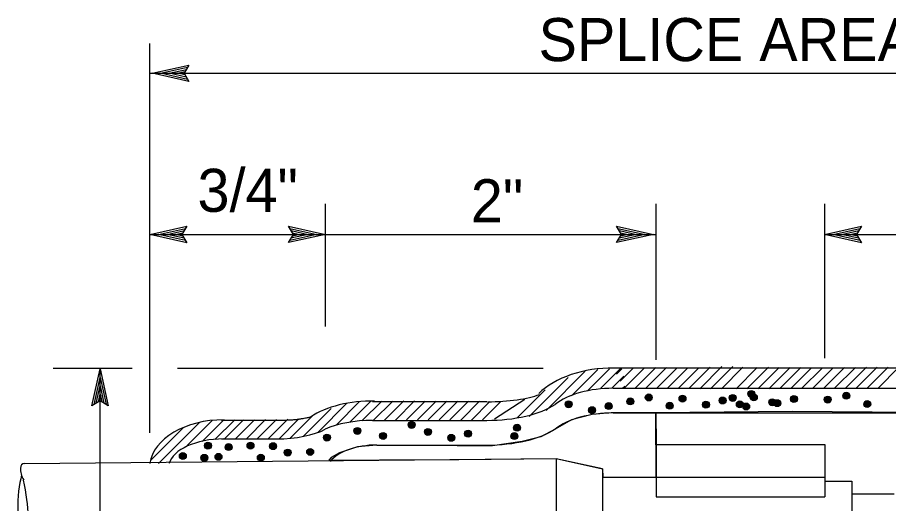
# Model space of a CAD drawing. Extents: x -893 to 867, y -474 to 712.
# Drawn here: x 69.2 to 210.9, y 512.3 to 591.3 of the extents above; entities that cross this region are included whole.
import ezdxf

# ---------------------------------------------------------------- set-up
doc = ezdxf.new("R2010")
doc.units = 0
for name, color, linetype in [('56 Stage 3 Anno', 7, 'Continuous'), ('57 Undefined', 7, 'Continuous'), ('59 Sndwall Anno', 7, 'Continuous'), ('60 Nongeo Data', 7, 'Continuous')]:
    doc.layers.add(name, color=color, linetype=linetype)

msp = doc.modelspace()

# ---------------------------------------------------------------- linework, layer by layer
at = {"layer": '56 Stage 3 Anno'}
for p, q in [((90.78, 523.85), (90.78, 587.08)), ((91.12, 582.25), (97.12, 583.58)), ((92.51, 582.25), (96.88, 583.22)), ((93.88, 582.25), (96.71, 582.87)), ((95.26, 582.25), (96.47, 582.51)), ((97.12, 583.58), (96.32, 582.25)), ((97.12, 583.58), (97.12, 583.58)), ((90.78, 582.25), (281.62, 582.25)), ((97.12, 580.91), (91.12, 582.25)), ((91.12, 582.25), (91.12, 582.25)), ((96.9, 581.26), (92.5, 582.25)), ((96.67, 581.62), (93.88, 582.25)), ((96.49, 581.97), (95.26, 582.25)), ((96.32, 582.25), (97.12, 580.91)), ((97.12, 580.91), (97.12, 580.91)), ((119.3, 541.08), (119.3, 561.06)), ((173.11, 535.71), (173.11, 561.06)), ((200.54, 535.94), (200.54, 561.06)), ((90.78, 556.06), (96.78, 557.39)), ((92.18, 556.06), (96.55, 557.03)), ((96.78, 557.39), (95.98, 556.06)), ((96.78, 557.39), (96.78, 557.39)), ((114.1, 556.06), (113.3, 557.4)), ((113.3, 557.4), (113.3, 557.4)), ((113.3, 557.4), (119.3, 556.06)), ((113.51, 557.04), (117.92, 556.06)), ((167.47, 556.06), (166.67, 557.4)), ((166.67, 557.4), (166.67, 557.4)), ((166.67, 557.4), (172.67, 556.06)), ((166.88, 557.04), (171.29, 556.06)), ((200.47, 556.06), (206.47, 557.39)), ((201.86, 556.06), (206.24, 557.03)), ((206.47, 557.39), (205.67, 556.06)), ((206.47, 557.39), (206.47, 557.39)), ((90.78, 556.06), (119.3, 556.06)), ((96.78, 554.72), (90.78, 556.06)), ((90.78, 556.06), (90.78, 556.06)), ((96.57, 555.07), (92.16, 556.06)), ((93.55, 556.06), (96.37, 556.68)), ((96.33, 555.43), (93.55, 556.06)), ((94.93, 556.05), (96.14, 556.32)), ((96.16, 555.78), (94.93, 556.05)), ((95.98, 556.06), (96.78, 554.72)), ((119.3, 556.06), (113.3, 554.73)), ((113.3, 554.73), (114.1, 556.06)), ((117.9, 556.05), (113.53, 555.09)), ((116.53, 556.06), (113.71, 555.43)), ((113.75, 556.68), (116.53, 556.06)), ((113.92, 556.34), (115.15, 556.06)), ((115.15, 556.06), (113.94, 555.79)), ((119.3, 556.06), (173.11, 556.06)), ((119.3, 556.06), (119.3, 556.06)), ((172.67, 556.06), (166.67, 554.73)), ((166.67, 554.73), (167.47, 556.06)), ((171.28, 556.05), (166.9, 555.09)), ((169.91, 556.06), (167.08, 555.43)), ((167.12, 556.68), (169.91, 556.06)), ((167.29, 556.34), (168.52, 556.06)), ((168.52, 556.06), (167.32, 555.79)), ((172.67, 556.06), (172.67, 556.06)), ((206.47, 554.72), (200.47, 556.06)), ((200.47, 556.06), (200.47, 556.06)), ((200.54, 556.06), (252.22, 556.06)), ((206.25, 555.07), (201.85, 556.06)), ((203.23, 556.06), (206.06, 556.68)), ((206.02, 555.43), (203.23, 556.06)), ((204.61, 556.05), (205.82, 556.32)), ((205.84, 555.78), (204.61, 556.05)), ((205.67, 556.06), (206.47, 554.72)), ((96.78, 554.72), (96.78, 554.72)), ((113.3, 554.73), (113.3, 554.73)), ((166.67, 554.73), (166.67, 554.73)), ((206.47, 554.72), (206.47, 554.72)), ((75.05, 534.35), (87.89, 534.35)), ((81.33, 528.22), (82.67, 534.22)), ((82.67, 413.67), (82.67, 534.35)), ((82.67, 534.22), (82.67, 534.22)), ((82.67, 534.22), (84, 528.22)), ((95.25, 534.35), (154.73, 534.35)), ((81.68, 528.44), (82.67, 532.84)), ((82.67, 532.83), (83.64, 528.46)), ((82.04, 528.67), (82.66, 531.46)), ((82.66, 531.46), (83.29, 528.63)), ((82.39, 528.85), (82.66, 530.08)), ((82.66, 530.08), (82.93, 528.87)), ((82.67, 529.02), (81.33, 528.22)), ((84, 528.22), (82.67, 529.02)), ((81.33, 528.22), (81.33, 528.22)), ((84, 528.22), (84, 528.22))]:
    msp.add_line(p, q, dxfattribs=at)
at = {"layer": '59 Sndwall Anno'}
for centre, radius in [((171.9, 529.57), 0.564), ((171.9, 529.57), 0.497), ((171.9, 529.57), 0.429), ((171.9, 529.57), 0.361), ((171.9, 529.57), 0.294), ((177.38, 529.36), 0.564), ((177.38, 529.36), 0.497), ((185.55, 529.5), 0.564), ((185.55, 529.5), 0.497), ((185.55, 529.5), 0.429), ((185.55, 529.5), 0.361), ((188.57, 530.14), 0.564), ((188.57, 530.14), 0.497), ((188.57, 530.14), 0.429), ((188.57, 530.14), 0.361), ((188.57, 530.14), 0.294), ((188.57, 530.14), 0.226), ((188.57, 530.14), 0.158), ((188.98, 529.6), 0.564), ((188.98, 529.6), 0.497), ((188.57, 530.14), 0.0677), ((188.98, 529.6), 0.429), ((188.98, 529.6), 0.361), ((188.98, 529.6), 0.294), ((195.51, 529.32), 0.564), ((204.01, 529.85), 0.564), ((204.01, 529.85), 0.497), ((204.01, 529.85), 0.429), ((204.01, 529.85), 0.361), ((204.01, 529.85), 0.294), ((204.01, 529.85), 0.226), ((204.01, 529.85), 0.158), ((204.01, 529.85), 0.0677), ((158.86, 528.47), 0.564), ((158.86, 528.47), 0.497), ((158.86, 528.47), 0.429), ((158.86, 528.47), 0.361), ((158.86, 528.47), 0.294), ((158.86, 528.47), 0.226), ((158.86, 528.47), 0.158), ((158.86, 528.47), 0.0677), ((165.39, 528.18), 0.564), ((165.39, 528.18), 0.497), ((165.39, 528.18), 0.429), ((165.39, 528.18), 0.361), ((165.39, 528.18), 0.294), ((168.88, 528.93), 0.564), ((168.88, 528.93), 0.497), ((168.88, 528.93), 0.429), ((168.88, 528.93), 0.361), ((168.88, 528.93), 0.294), ((168.88, 528.93), 0.226), ((168.88, 528.93), 0.158), ((168.88, 528.93), 0.0677), ((171.9, 529.57), 0.226), ((171.9, 529.57), 0.158), ((171.9, 529.57), 0.0677), ((175.31, 528.22), 0.564), ((175.31, 528.22), 0.497), ((175.31, 528.22), 0.429), ((175.31, 528.22), 0.361), ((175.31, 528.22), 0.294), ((175.31, 528.22), 0.226), ((177.38, 529.36), 0.429), ((177.38, 529.36), 0.361), ((177.38, 529.36), 0.294), ((177.38, 529.36), 0.226), ((177.38, 529.36), 0.158), ((177.38, 529.36), 0.0677), ((181.19, 528.4), 0.564), ((181.19, 528.4), 0.497), ((181.19, 528.4), 0.429), ((181.19, 528.4), 0.361), ((181.19, 528.4), 0.294), ((181.19, 528.4), 0.226), ((181.19, 528.4), 0.158), ((181.19, 528.4), 0.0677), ((183.91, 529.08), 0.564), ((183.91, 529.08), 0.497), ((183.91, 529.08), 0.429), ((183.91, 529.08), 0.361), ((183.91, 529.08), 0.294), ((183.91, 529.08), 0.226), ((183.91, 529.08), 0.158), ((183.91, 529.08), 0.0677), ((185.55, 529.5), 0.294), ((185.55, 529.5), 0.226), ((185.55, 529.5), 0.158), ((185.55, 529.5), 0.0677), ((186.71, 528.47), 0.564), ((186.71, 528.47), 0.497), ((186.71, 528.47), 0.429), ((186.71, 528.47), 0.361), ((186.71, 528.47), 0.294), ((186.71, 528.47), 0.226), ((186.71, 528.47), 0.158), ((186.71, 528.47), 0.0677), ((187.74, 528.1), 0.564), ((187.74, 528.1), 0.497), ((187.74, 528.1), 0.429), ((187.74, 528.1), 0.361), ((188.98, 529.6), 0.226), ((188.98, 529.6), 0.158), ((188.98, 529.6), 0.0677), ((191.98, 528.79), 0.564), ((191.98, 528.79), 0.497), ((191.98, 528.79), 0.429), ((191.98, 528.79), 0.361), ((191.98, 528.79), 0.294), ((191.98, 528.79), 0.226), ((191.98, 528.79), 0.158), ((191.98, 528.79), 0.0677), ((192.79, 528.64), 0.564), ((192.79, 528.64), 0.497), ((192.79, 528.64), 0.429), ((192.79, 528.64), 0.361), ((192.79, 528.64), 0.294), ((192.79, 528.64), 0.226), ((192.79, 528.64), 0.158), ((192.79, 528.64), 0.0677), ((195.51, 529.32), 0.497), ((195.51, 529.32), 0.429), ((195.51, 529.32), 0.361), ((195.51, 529.32), 0.294), ((195.51, 529.32), 0.226), ((195.51, 529.32), 0.158), ((195.51, 529.32), 0.0677), ((201, 529.22), 0.564), ((201, 529.22), 0.497), ((201, 529.22), 0.429), ((201, 529.22), 0.361), ((201, 529.22), 0.294), ((201, 529.22), 0.226), ((201, 529.22), 0.158), ((201, 529.22), 0.0677), ((207.42, 528.5), 0.564), ((207.42, 528.5), 0.497), ((207.42, 528.5), 0.429), ((207.42, 528.5), 0.361), ((207.42, 528.5), 0.294), ((207.42, 528.5), 0.226), ((207.42, 528.5), 0.158), ((207.42, 528.5), 0.0677), ((162.67, 527.51), 0.564), ((162.67, 527.51), 0.497), ((162.67, 527.51), 0.429), ((162.67, 527.51), 0.361), ((162.67, 527.51), 0.294), ((162.67, 527.51), 0.226), ((162.67, 527.51), 0.158), ((162.67, 527.51), 0.0677), ((165.39, 528.18), 0.226), ((165.39, 528.18), 0.158), ((165.39, 528.18), 0.0677), ((175.31, 528.22), 0.158), ((175.31, 528.22), 0.0677), ((187.74, 528.1), 0.294), ((187.74, 528.1), 0.226), ((187.74, 528.1), 0.158), ((187.74, 528.1), 0.0677), ((133.33, 525.1), 0.564), ((124.52, 524.13), 0.564), ((124.52, 524.13), 0.497), ((124.52, 524.13), 0.429), ((124.52, 524.13), 0.361), ((124.52, 524.13), 0.294), ((124.52, 524.13), 0.226), ((124.52, 524.13), 0.158), ((124.52, 524.13), 0.0677), ((133.33, 525.1), 0.497), ((133.33, 525.1), 0.429), ((133.33, 525.1), 0.361), ((133.33, 525.1), 0.294), ((133.33, 525.1), 0.226), ((133.33, 525.1), 0.158), ((133.33, 525.1), 0.0677), ((135.98, 523.97), 0.564), ((135.98, 523.97), 0.497), ((135.98, 523.97), 0.429), ((135.98, 523.97), 0.361), ((135.98, 523.97), 0.294), ((135.98, 523.97), 0.226), ((142.51, 523.69), 0.564), ((142.51, 523.69), 0.497), ((150.48, 524.66), 0.564), ((150.48, 524.66), 0.497), ((150.48, 524.66), 0.429), ((150.48, 524.66), 0.361), ((150.48, 524.66), 0.294), ((150.48, 524.66), 0.226), ((150.48, 524.66), 0.158), ((150.48, 524.66), 0.0677), ((119.55, 523.05), 0.564), ((119.55, 523.05), 0.497), ((119.55, 523.05), 0.429), ((119.55, 523.05), 0.361), ((119.55, 523.05), 0.294), ((119.55, 523.05), 0.226), ((119.55, 523.05), 0.158), ((119.55, 523.05), 0.0677), ((128.68, 523.33), 0.564), ((128.68, 523.33), 0.497), ((128.68, 523.33), 0.429), ((128.68, 523.33), 0.361), ((128.68, 523.33), 0.294), ((128.68, 523.33), 0.226), ((128.68, 523.33), 0.158), ((128.68, 523.33), 0.0677), ((135.98, 523.97), 0.158), ((135.98, 523.97), 0.0677), ((139.78, 523.01), 0.564), ((139.78, 523.01), 0.497), ((139.78, 523.01), 0.429), ((139.78, 523.01), 0.361), ((139.78, 523.01), 0.294), ((139.78, 523.01), 0.226), ((139.78, 523.01), 0.158), ((139.78, 523.01), 0.0677), ((142.51, 523.69), 0.429), ((142.51, 523.69), 0.361), ((142.51, 523.69), 0.294), ((142.51, 523.69), 0.226), ((142.51, 523.69), 0.158), ((142.51, 523.69), 0.0677), ((150.04, 523.29), 0.564), ((150.04, 523.29), 0.497), ((150.04, 523.29), 0.429), ((150.04, 523.29), 0.361), ((150.04, 523.29), 0.294), ((150.04, 523.29), 0.226), ((150.04, 523.29), 0.158), ((150.04, 523.29), 0.0677), ((100.2, 521.74), 0.564), ((100.2, 521.74), 0.497), ((100.2, 521.74), 0.429), ((100.2, 521.74), 0.361), ((100.2, 521.74), 0.294), ((100.2, 521.74), 0.226), ((100.2, 521.74), 0.158), ((100.2, 521.74), 0.0677), ((103.57, 521.51), 0.564), ((103.57, 521.51), 0.497), ((103.57, 521.51), 0.429), ((103.57, 521.51), 0.361), ((103.57, 521.51), 0.294), ((103.57, 521.51), 0.226), ((103.57, 521.51), 0.158), ((103.57, 521.51), 0.0677), ((107.13, 521.73), 0.564), ((107.13, 521.73), 0.497), ((107.13, 521.73), 0.429), ((107.13, 521.73), 0.361), ((107.13, 521.73), 0.294), ((107.13, 521.73), 0.226), ((107.13, 521.73), 0.158), ((107.13, 521.73), 0.0677), ((110.8, 521.66), 0.564), ((110.8, 521.66), 0.497), ((110.8, 521.66), 0.429), ((110.8, 521.66), 0.361), ((110.8, 521.66), 0.294), ((110.8, 521.66), 0.226), ((110.8, 521.66), 0.158), ((110.8, 521.66), 0.0677), ((96.12, 520.07), 0.564), ((96.12, 520.07), 0.497), ((96.12, 520.07), 0.429), ((96.12, 520.07), 0.361), ((96.12, 520.07), 0.294), ((96.12, 520.07), 0.226), ((96.12, 520.07), 0.158), ((96.12, 520.07), 0.0677), ((99.62, 519.76), 0.564), ((99.62, 519.76), 0.497), ((99.62, 519.76), 0.429), ((99.62, 519.76), 0.361), ((99.62, 519.76), 0.294), ((99.62, 519.76), 0.226), ((101.92, 519.92), 0.564), ((101.92, 519.92), 0.497), ((101.92, 519.92), 0.429), ((101.92, 519.92), 0.361), ((101.92, 519.92), 0.294), ((101.92, 519.92), 0.226), ((101.92, 519.92), 0.158), ((101.92, 519.92), 0.0677), ((108.81, 519.8), 0.564), ((108.81, 519.8), 0.497), ((108.81, 519.8), 0.429), ((108.81, 519.8), 0.361), ((108.81, 519.8), 0.294), ((108.81, 519.8), 0.226), ((108.81, 519.8), 0.158), ((113.18, 520.61), 0.564), ((113.18, 520.61), 0.497), ((113.18, 520.61), 0.429), ((113.18, 520.61), 0.361), ((113.18, 520.61), 0.294), ((113.18, 520.61), 0.226), ((113.18, 520.61), 0.158), ((113.18, 520.61), 0.0677), ((116.83, 520.73), 0.564), ((116.83, 520.73), 0.497), ((116.83, 520.73), 0.429), ((116.83, 520.73), 0.361), ((116.83, 520.73), 0.294), ((116.83, 520.73), 0.226), ((116.83, 520.73), 0.158), ((116.83, 520.73), 0.0677), ((99.62, 519.76), 0.158), ((99.62, 519.76), 0.0677), ((108.81, 519.8), 0.0677)]:
    msp.add_circle(centre, radius, dxfattribs=at)
at = {"layer": '60 Nongeo Data'}
for p, q in [((159.35, 529.84), (163.61, 534.11)), ((161.91, 530.64), (165.49, 534.22)), ((164.1, 531.06), (167.37, 534.33)), ((166.11, 534.36), (217.5, 534.36)), ((166.64, 533.36), (167.52, 534.25)), ((167.24, 532.2), (169.33, 534.29)), ((167.85, 531.04), (171.18, 534.37)), ((169.61, 531.04), (173.04, 534.46)), ((171.38, 531.03), (174.77, 534.43)), ((173.14, 531.03), (176.49, 534.38)), ((174.9, 531.02), (178.2, 534.32)), ((176.66, 531.01), (180.03, 534.38)), ((178.42, 531.01), (181.9, 534.49)), ((180.18, 531), (183.78, 534.59)), ((181.95, 531), (185.54, 534.59)), ((183.71, 530.99), (187.22, 534.5)), ((186.09, 530.97), (189.54, 534.42)), ((187.87, 530.98), (191.37, 534.47)), ((189.65, 530.99), (193.12, 534.46)), ((191.43, 531), (194.87, 534.44)), ((193.21, 531.01), (196.62, 534.43)), ((194.98, 531.02), (198.37, 534.41)), ((196.76, 531.03), (200.13, 534.39)), ((198.54, 531.04), (201.91, 534.41)), ((200.32, 531.05), (203.7, 534.43)), ((202.1, 531.06), (205.49, 534.46)), ((203.87, 531.07), (207.28, 534.47)), ((205.65, 531.08), (209.05, 534.47)), ((207.43, 531.09), (210.81, 534.47)), ((209.21, 531.1), (212.58, 534.47)), ((152.46, 526.49), (158.8, 532.83)), ((155.21, 527.47), (161.58, 533.85)), ((165.87, 531.06), (167.85, 533.04)), ((167.64, 531.06), (168, 531.43)), ((150.47, 526.26), (155.03, 530.83)), ((166.11, 531.06), (217.06, 531.06)), ((118.11, 523.91), (122.82, 528.62)), ((121.1, 525.14), (124.82, 528.86)), ((123.3, 525.56), (126.69, 528.96)), ((125.26, 525.76), (128.48, 528.98)), ((126.98, 528.92), (145.57, 528.92)), ((127.09, 525.82), (130.26, 528.99)), ((128.91, 525.87), (132.04, 529.01)), ((130.7, 525.89), (133.8, 529)), ((132.48, 525.91), (135.56, 528.99)), ((134.26, 525.92), (137.32, 528.98)), ((136.03, 525.92), (139.08, 528.98)), ((137.8, 525.92), (140.84, 528.97)), ((139.56, 525.92), (142.6, 528.96)), ((141.31, 525.9), (144.36, 528.95)), ((143.06, 525.88), (146.07, 528.89)), ((144.85, 525.91), (147.86, 528.91)), ((146.8, 526.09), (151.72, 529.28)), ((115.67, 523.24), (120.23, 527.8)), ((166.11, 527.05), (216.53, 527.05)), ((96.88, 521.8), (100.97, 525.89)), ((99.27, 522.42), (102.79, 525.94)), ((101.34, 522.72), (104.57, 525.96)), ((102.39, 525.89), (111.42, 525.89)), ((102.92, 522.86), (105.99, 525.93)), ((104.73, 522.91), (107.78, 525.96)), ((106.51, 522.92), (109.58, 525.98)), ((108.22, 522.86), (111.37, 526.01)), ((109.93, 522.8), (113.18, 526.05)), ((111.72, 522.82), (115, 526.11)), ((113.54, 522.88), (117.17, 526.51)), ((126.98, 525.85), (145.57, 525.85)), ((90.94, 519.39), (96.21, 524.67)), ((92.16, 518.85), (98.87, 525.56)), ((102.39, 522.85), (111.42, 522.85)), ((127.66, 521.84), (145.57, 521.84)), ((173.11, 521.94), (200.54, 521.94)), ((173.11, 521.94), (173.11, 513.44)), ((200.54, 521.94), (200.54, 513.44)), ((70.4, 518.85), (156.85, 519.63)), ((156.85, 519.63), (156.85, 508.61)), ((156.85, 519.63), (164.35, 518.04)), ((164.35, 518), (164.35, 510.36)), ((70.25, 516.12), (70.25, 516.12)), ((164.41, 516.62), (173.11, 516.6)), ((173.11, 516.6), (200.54, 516.6)), ((200.54, 515.99), (204.91, 515.99)), ((204.91, 515.99), (204.91, 506.46)), ((173.11, 513.44), (200.54, 513.44)), ((204.91, 513.89), (210.44, 513.89))]:
    msp.add_line(p, q, dxfattribs=at)
msp.add_lwpolyline([(164.35, 518), (164.41, 516.62), (173.11, 516.6), (173.03, 527.06), (165.76, 527.05), (162.69, 526.81), (159.33, 525.94), (156.68, 524.44), (154.36, 523.15), (151.31, 522.4), (146.46, 521.7), (140.75, 521.7), (127.66, 521.84), (124.55, 521.53), (121.61, 520.58), (120.24, 519.79), (119.86, 519.37), (128.11, 519.43), (141.03, 519.48), (156.85, 519.63)], close=True, dxfattribs=at)
msp.add_lwpolyline([(216.53, 527.05), (208.22, 527.16), (195.23, 527.29), (173.03, 527.06), (173.11, 521.94), (200.54, 521.94), (200.54, 515.99), (204.91, 515.99), (204.91, 513.89), (211.79, 513.89)], dxfattribs=at)
for centre, major_axis, ratio, start_param, end_param in [((165.56, 525.79), (13.73, 0.42), 0.622978, 1.502723, 2.552207), ((146.22, 531.12), (9.49, 0.22), 0.237175, 4.650303, 5.693891), ((165.56, 525.79), (10.57, 0.32), 0.498003, 1.502723, 2.552207), ((125.93, 522.51), (11.89, 0.54), 0.540757, 1.432562, 2.412741), ((146.2, 531.12), (12.51, 0.29), 0.420934, 4.652051, 5.69564), ((165.56, 521.78), (10.57, 0.32), 0.498003, 1.502723, 2.552207), ((102.48, 518.42), (11.73, 0.25), 0.640206, 1.527038, 3.051741), ((125.93, 522.51), (8.76, 0.4), 0.377118, 1.432562, 2.412741), ((112.37, 526.17), (8.76, 0.4), 0.377118, 4.587256, 5.605824), ((146.2, 527.11), (12.51, 0.29), 0.420934, 4.652051, 5.69564), ((102.48, 518.42), (8.63, 0.18), 0.510771, 1.527038, 3.003374), ((127.38, 517.43), (8.05, 0.17), 0.547538, 1.527038, 2.693538), ((71.71, 516.19), (1.68, -2.55), 0.426388, 2.861768, 4.467143), ((70.4, 512.93), (0.26, 5.1), 0.21527, 0.683734, 3.147626), ((68.95, 515.45), (1.5, -7.56), 0.182019, 6.229119, 7.910776)]:
    msp.add_ellipse(centre, major_axis=major_axis, ratio=ratio, start_param=start_param, end_param=end_param, dxfattribs=at)
msp.add_open_spline([(111.42, 525.89), (113.9, 525.86), (116.86, 526.39), (116.86, 526.39), (116.86, 526.39)], degree=2, dxfattribs=at)

# ---------------------------------------------------------------- texts
at = {"layer": '57 Undefined'}
for s, p in [('SPLICE AREA', (153.97, 584.22)), ('3/4"', (98.51, 559.73)), ('2"', (142.96, 558.03))]:
    msp.add_text(s, height=7, dxfattribs=at).set_placement(p)

doc.saveas('drawing.dxf')
